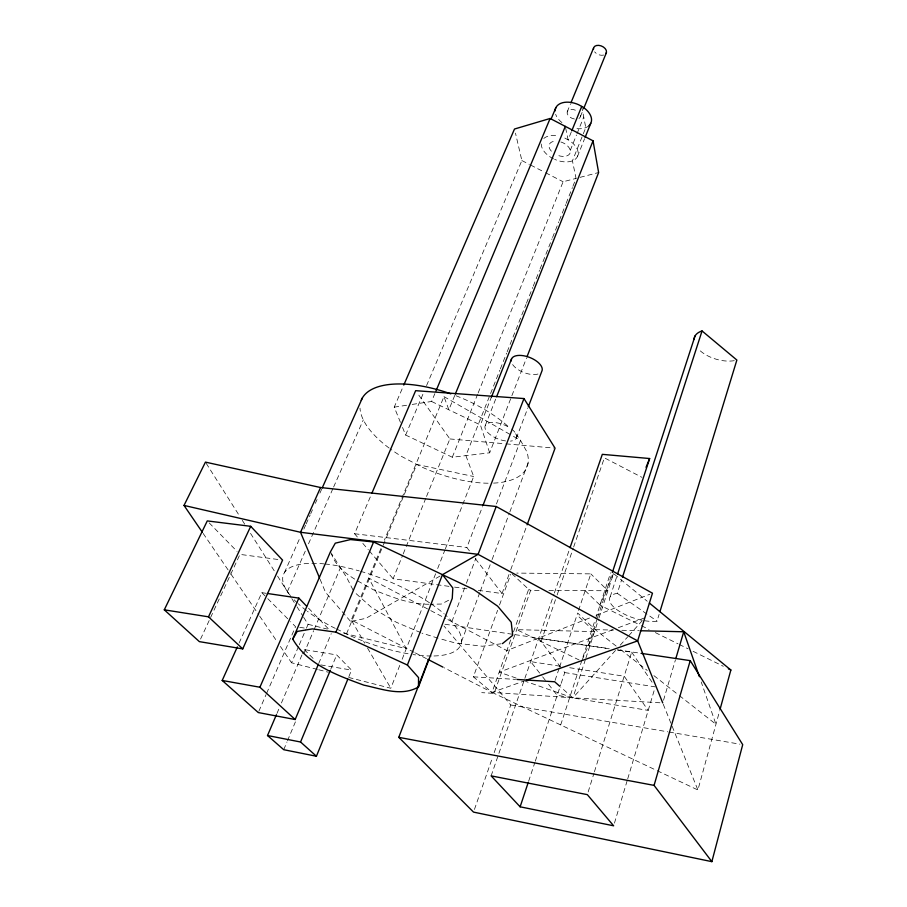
<?xml version="1.0" encoding="UTF-8"?>
<svg xmlns="http://www.w3.org/2000/svg" width="907" height="907" viewBox="0 0 907 907"><rect width="100%" height="100%" fill="white"/><g stroke="black" fill="none" stroke-linecap="round" stroke-linejoin="round"><path stroke-width="0.68" stroke-dasharray="4.54 3.4" d="M657.246 770.723L697.902 789.997L719.682 710.703M663.527 700.249L675.409 659.967M614.447 823.125L627.383 779.952M627.712 778.83L654.843 688.232M644.548 620.717A29.307 11.428 18.3 0 0 657.031 621.148L659.106 614.379M588.155 791.947L594.017 773.104M594.425 771.778L631.68 652.156L617.712 650.081M642.19 620.286A29.307 11.428 18.3 0 1 612.61 605.921A29.307 11.428 18.3 0 1 617.27 593.325L621.612 579.868M610.196 596.795L617.191 575.276M588.36 645.727L597.055 619.164M597.498 617.837L611.885 573.87M585.446 659.423L572.895 697.834L492.013 692.37L444.271 667.801M585.877 658.097L598.597 619.198M599.017 617.894L613.517 573.541L647.201 601.228M560.696 724.931L595.173 619.832M595.604 618.495L610.57 572.861M528.611 781.312L534.869 762.481M535.3 761.177L560.753 684.672M561.195 683.322L564.766 672.586L562.227 669.264M555.095 680.42L559.12 668.414M559.574 667.076L577.68 613.03L595.185 629.639L616.227 646.135M578.553 610.4L590.797 573.87L516.763 573.088M491.129 775.87L553.905 594.346M554.358 593.019L569.12 550.345M541.094 641.51L556.683 596.25M557.147 594.924L573.19 548.35M573.655 547.012L604.379 457.842L641.907 477.32M474.44 809.463L492.365 757.867M494.202 752.583L510.754 704.966L443.977 625.989M539.075 590.366L530.652 590.31L494.1 693.356L481.73 692.653M510.664 639.923L492.013 692.37L655.976 770.122M513.498 631.941L528.656 589.335L512.194 573.995M478.306 590.332L502.047 593.552L510.244 571.081M510.72 569.766L526.627 526.151M525.527 680.522L492.013 692.37L473.386 676.826L497.614 610.298M499.542 604.969L510.686 574.369M461.516 641.578L479.769 592.634M480.257 591.307L491.605 560.889M492.093 559.562L509.349 513.26M509.847 511.933L528.089 462.989M451.856 621.692L465.892 584.641M466.391 583.314L475.914 558.179M496.469 503.929L520.527 440.417L512.024 435.541M516.321 438.228L527.817 408.037M469.418 550.855L466.844 547.477L482.513 506.628M402.527 427.435L405.633 435.043L452.298 457.241L489.667 452.808L526.502 358.061M348.662 677.45L390.815 688.266L400.1 664.525M402.164 659.253L435.609 573.78M437.673 568.519L444.872 550.118M445.382 548.803L473.669 476.515L465.903 455.62L499.836 370.226M485.256 425.519L496.095 398.048M489.667 452.808L480.393 424.952L491.345 397.334M500.358 368.911L506.628 353.14M507.149 351.825L525.947 304.525M526.468 303.21L532.726 287.451M533.248 286.136L539.518 270.365M540.039 269.05L552.046 238.836M552.567 237.521L558.837 221.75M559.358 220.435L565.617 204.665M566.138 203.361L572.408 187.59M572.929 186.275L576.058 178.396L572.43 160.845L585.775 127.649L581.965 107.752M577.419 156.639L584.596 138.703M452.298 457.241L477.626 394.273M478.148 392.958L563.1 181.751L576.058 178.396M570.276 150.381L576.489 134.996M577.011 133.714L583.745 117.06M580.401 116.64L583.054 110.098M448.976 586.353L393.116 578.768L402.663 555.243M403.196 553.939L426.007 497.75M426.539 496.435L449.872 438.943L417.277 392.98M348.878 676.611L351.531 670.092L336.69 654.922L304.23 649.593L302.564 653.505M571.24 132.127L568.099 139.848L565.31 126.39M454.758 395.418L448.863 409.783L443.965 396.62L384.398 540.175M346.508 633.857L382.697 546.536M383.242 545.232L403.774 495.71M404.318 494.406L416.744 464.429L473.669 476.515M567.181 111.924L570.412 104.101M330.76 669.219L336.69 654.922M320.08 579.244L325.511 592.294L350.646 621.51L381.144 548.009M318.674 663.573L331.236 633.653M283.732 749.704L286.975 741.983M287.508 740.69L295.625 721.36M412.209 404.42L431.573 401.472L434.85 393.649M405.633 435.043L423.263 393.411M426.562 385.611L521.865 160.55L515.471 133.125M303.766 653.856L313.629 630.705M314.173 629.424L340.454 567.68M276.975 713.39L279.209 708.186M281.431 702.97L302.008 654.809M357.335 536.955L354.58 533.735L371.235 494.723M613.517 573.541L599.981 605.162L640.251 625.116M317.393 669.411L291.566 662.779L298.72 646.113M299.276 644.832L305.886 629.447M306.441 628.166L308.085 624.311L303.652 617.304M258.846 711.281L266.068 694.615M266.624 693.322L295.546 626.669L290.58 621.669M400.452 422.367L394.228 407.152L403.218 386.359M582.169 659.888L594.538 631.612L577.011 615.014M287.383 591.602L306.226 548.996M308.505 543.826L333.062 488.306M333.629 487.014L363.31 419.884M284.367 572.759L300.421 536.774M303.868 529.064L305.58 525.21M306.158 523.929L310.171 514.927M310.75 513.645L312.462 509.791M315.33 503.362L317.053 499.508M319.922 493.079L321.645 489.224M239.097 643.018L261.817 592.668L265.932 593.28M200.56 639.061L239.981 554.381L281.215 559.925M615.49 650.455L572.895 697.834L525.516 681.338M620.218 645.183L627.791 636.759M628.744 635.705L641.997 620.966M440.042 576.047L365.895 618.336L350.646 621.51M448.614 600.264L441.312 604.062L430.383 604.209M589.505 618.018L506.877 650.58L446.89 619.084M596.069 615.434L649.843 594.244M613.053 629.662L499.201 672.166L516.31 678.13M618.359 627.689L644.832 617.803M580.038 177.353L598.62 172.534M394.228 407.152L406.676 405.259M501.129 643.789L482.456 646.238L455.722 643.108L439.396 638.562M429.022 604.232C409.624 604.504 391.166 596.715 373.389 589.788C357.857 580.65 338.198 572.51 331.577 554.313M548.905 590.423L607.894 590.752L590.797 573.87M595.185 629.639L613.449 630.082M621.885 630.286L638.755 630.694M594.538 631.612L516.695 629.662L579.074 659.945M659.922 702.778L572.895 697.834L560.73 687.121M473.386 676.826L515.573 679.388M449.872 438.943L504.575 443.738M505.97 443.863L553.655 448.035M354.58 533.735L466.844 547.477M454.566 587.112L467.139 588.813M444.952 624.243L513.634 634.435M515.029 634.639L608.937 648.573M617.35 649.82L641.181 653.357M609.323 648.834L538.69 638.347L561.388 668.153M559.959 666.192L530.64 661.611L541.774 675.749M569.732 667.722L624.186 676.225L648.199 710.396L557.204 695.329L546.921 682.279M299.729 627.315L305.296 628.2M564.766 672.586L655.239 686.882M320.806 664.91L351.531 670.092M510.754 704.966L667.711 731.813M669.094 732.051L739.931 744.171M308.085 624.311L327.302 629.084M343.764 633.177L406.291 648.698L368.695 578.02L429.51 609.957M318.754 669.763L328.277 672.212M438.036 638.177L421.97 633.143M420.701 632.61L396.461 622.327L371.371 607.316L354.886 592.52M431.573 401.472L480.393 424.952M335.307 628.358L330.329 625.921A95.348 32.516 21.6 0 1 307.428 611.329M336.554 628.97L351.134 636.124A95.348 32.516 21.6 0 0 411.948 654.389M528.656 589.335L530.652 590.31M641.51 625.739L649.061 629.481M655.353 632.598L678.005 643.823M679.264 644.446L688.073 648.822M693.107 651.317L723.31 666.282M521.865 160.55L529.371 164.405M530.618 165.051L544.359 172.115M545.606 172.761L563.1 181.751M414.114 652.292L351.292 619.98L364.693 643.142M415.372 652.938L426.675 658.754M430.757 610.615L445.643 618.427M564.823 138.068L569.29 140.494A19.41 11.78 22.8 0 1 576.648 157.863A19.41 11.78 22.8 0 1 554.642 159.349M443.965 396.62L510.8 434.85M617.27 593.325L657.031 621.148M620.66 649.605L647.258 670.443M653.902 675.647L678.277 694.751M679.388 695.612L715.952 724.262L701.224 681.985M585.162 590.672L602.429 607.452M304.23 649.593L314.661 659.956M261.817 592.668L266.771 597.668M267.769 598.665L289.594 620.66M209.2 522.885L237.09 551.433M308.539 608.178L328.878 629.333M362.834 543.384L368.344 549.823M369.262 550.889L393.116 578.768M542.635 676.837L546.059 681.191M475.427 558.723L502.047 593.552M203.134 533.407L230.219 573.031M231.013 574.199L258.903 614.991M259.697 616.159L277.225 641.805M280.41 646.464L291.566 662.779M631.68 652.156L652.099 682.257M330.397 551.887L346.542 577.226L353.242 590.389M206.195 463.307L239.278 515.573M242.282 520.323L246.035 526.264M250.547 533.384L274.606 571.399M277.61 576.149L291.079 597.441M291.827 598.609L296.26 605.615M296.997 606.783L302.915 616.136M367.516 648.029L390.815 688.266M663.255 704.24L671.656 725.033M672.178 726.326L697.902 789.997M433.977 655.976A95.348 32.516 21.6 0 0 459.203 631.691L450.688 620.105A95.348 32.516 21.6 0 0 445.235 614.821M431.426 655.999A95.348 32.516 21.6 0 1 413.286 654.593M306.328 610.49A95.348 32.516 21.6 0 1 298.267 603.79M297.371 602.962A95.348 32.516 21.6 0 1 294.151 599.81M290.41 595.638A95.348 32.516 21.6 0 1 310.545 563.326M311.917 563.304A95.348 32.516 21.6 0 1 323.799 563.859M325.069 563.984A95.348 32.516 21.6 0 1 359.263 570.922M360.623 571.319A95.348 32.516 21.6 0 1 430.122 603.212M431.21 603.949A95.348 32.516 21.6 0 1 444.215 613.926M553.508 158.827A19.41 11.78 22.8 0 1 541.252 144.02M543.803 138.465A19.41 11.78 22.8 0 1 558.791 136.107M588.79 125.846A19.126 11.984 22.9 0 1 575.197 128.431M561.932 122.57A19.126 11.984 22.9 0 1 555.64 114.305M511.627 429.09A16.791 7.653 21.1 0 1 510.426 441.108M505.55 440.927A16.791 7.653 21.1 0 1 485.166 425.734A16.791 7.653 21.1 0 1 510.562 428.319M537.964 374.035A16.36 8.084 21.2 0 1 511.888 363.288M493.578 483.114A89.34 39.545 22 0 0 526.74 451.527L519.541 438.659A89.34 39.545 22 0 0 513.827 431.97M488.113 483.216A89.34 39.545 22 0 1 421.041 466.697L401.733 456.516A89.34 39.545 22 0 1 390.203 448.863M389.114 448.058A89.34 39.545 22 0 1 360.011 408.139M455.972 395.758A89.34 39.545 22 0 1 509.961 428.138M734.251 360.657A26.552 14.217 17.2 0 1 698.798 349.478M560.877 141.957A11.235 6.814 22.8 0 1 570.072 153.079A11.235 6.814 22.8 0 1 555.81 154.496M551.377 151.208A11.235 6.814 22.8 0 1 555.379 141.152M580.469 115.45A7.041 4.41 22.9 0 1 578.949 118.466M574.426 119.021A7.041 4.41 22.9 0 1 567.385 111.368A7.041 4.41 22.9 0 1 578.076 111.731M603.677 55.055A6.837 4.546 23.2 0 1 594.607 51.835"/><path stroke-width="1.36" d="M418.478 686.939L418.546 677.608L407.39 665.035L335.919 632.168L312.427 628.891L297.213 631.431L292.746 639.095C307.62 664.967 337.427 675.341 363.866 685.159C381.439 688.764 401.597 696.893 418.478 686.939L452.264 598.371L452.831 588.008L442.469 574.653L478.102 554.336L496.208 506.503L652.473 593.201L637.666 640.886L662.734 702.936M428.535 659.468L398.785 737.334L473.522 812.105L711.859 861.65L742.708 744.647L690.227 660.636L641.181 653.357M720.056 709.342L730.861 670.024L649.367 603.019M711.859 861.65L654.072 785.383L690.227 660.636M675.806 658.629L683.731 631.771L640.161 630.728M659.933 611.681L736.869 360.045L702.052 330.942A26.552 14.217 17.2 0 0 693.991 339.479M622.485 577.169L702.052 330.942M617.633 573.938L695.057 335.93M612.327 572.532L649.65 458.534L602.316 454.35L570.038 547.681M520.13 806.811L491.129 775.87L587.317 794.634L613.642 825.801L520.13 806.811L528.169 782.639M527.114 524.824L555.061 448.16L523.974 398.558L415.644 390.679L371.791 493.419M528.327 406.721L541.819 371.269A16.36 8.084 21.2 0 0 528.305 356.95A16.36 8.084 21.2 0 0 511.208 360.918M483.023 505.312L523.974 398.558M527.012 356.746L598.62 172.534L593.042 140.823L550.13 118.477L514.507 129.021L403.785 385.067M407.39 665.035L442.469 574.653M496.617 396.744L511.582 358.809M491.345 397.334L593.042 140.823M585.117 137.422L590.752 123.329M583.586 108.795L606.409 52.606M276.42 714.693L267.52 735.52L283.732 749.704L316.418 756.245L347.812 679.23M571.761 130.846L581.716 106.414M455.303 394.114L565.31 126.39M646.033 467.298L649.65 458.534M570.945 102.808L593.541 48.048M316.418 756.245L300.557 742.005L330.216 670.522M335.919 632.168L373.593 541.978L473.522 589.391L497.637 606.159L511.219 622.259L512.704 635.319L502.455 643.607M550.98 119.316L555.787 107.831M237.351 646.895L222.204 680.454L258.291 712.562L295.172 719.523L318.13 664.876M435.95 391.03L550.13 118.477M292.746 639.095L330.397 551.887L335.284 543.168L350.51 539.574L373.593 541.978M295.172 719.523L259.901 687.234L298.857 598.11L267.304 593.473M496.208 506.503L320.545 487.524L300.534 532.284L319.536 577.94M322.212 487.943L362.369 397.98M242.736 648.89L282.587 560.118L250.706 526.309L207.272 520.913L164.292 609.833L199.37 641.634L242.736 648.89L208.497 616.828L164.292 609.833M208.497 616.828L250.706 526.309M202.34 532.239L184.019 505.426L205.447 462.117L320.545 487.524M526.82 680.069L637.666 640.886L478.102 554.336L300.534 532.284L184.019 505.426M516.979 679.468L554.653 681.758L559.721 686.225M222.204 680.454L259.901 687.234M398.785 737.334L654.072 785.383M267.52 735.52L300.557 742.005M728.344 668.776L730.861 670.024M427.934 659.4L443.013 667.155M298.857 598.11L306.6 606.171M683.731 631.771L699.388 676.701M361.235 400.316A89.34 39.545 22 0 1 450.847 393.865M588.79 125.846A19.126 11.984 22.9 0 0 582.884 107.06L578.496 104.656A19.126 11.984 22.9 0 0 555.095 110.915M593.461 49.273A6.837 4.546 23.2 0 1 601.16 45.894A6.837 4.546 23.2 0 1 605.876 53.672"/></g></svg>
